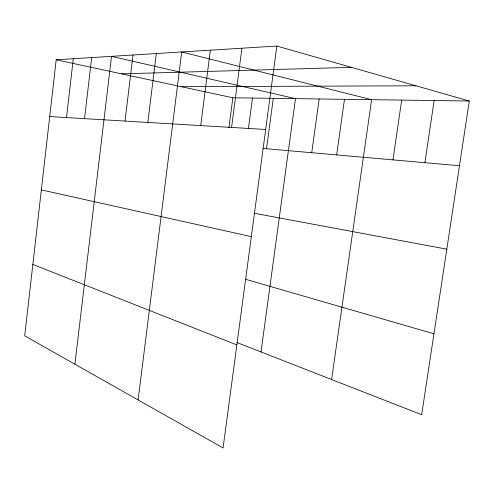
<?xml version="1.0" encoding="UTF-8"?>
<svg xmlns="http://www.w3.org/2000/svg" width="494" height="494" viewBox="0 0 494 494"><rect width="100%" height="100%" fill="white"/><g stroke="black" fill="none" stroke-linecap="round" stroke-linejoin="round"><path stroke-width="0.74" d="M276.838 46.041L56.193 59.78L24.7 335.834L223.072 447.959L276.838 46.041L469.3 101.023L421.672 414.725L236.91 342.527M66.492 117.572L73.297 58.718M84.53 118.646L91.693 57.57M74.89 364.202L111.533 56.335L295.492 98.646L261.017 351.95M125.019 121.073L133.01 55.001M147.842 122.438L156.32 53.543M138.11 399.936L181.712 51.963L371.611 99.689L331.598 379.528M200.718 125.6L210.358 50.178M228.957 127.625L232.853 97.787L469.3 101.023M231.563 127.44L241.912 48.214M248.426 128.601L252.465 98.053M266.544 148.743L273.299 98.343M311.739 152.72L319.167 98.967M336.667 154.918L344.479 99.319M392.965 159.877L401.678 100.097M424.902 162.693L434.14 100.541M121.61 73.853L351.444 67.351M181.255 86.685L415.979 85.789M49.715 116.565L265.673 129.484M262.74 148.404L459.476 165.737M254.07 213.217L446.804 249.167M56.193 59.78L232.853 97.787M41.348 189.9L251.341 236.651M245.246 279.196L433.954 333.814M32.845 264.444L236.854 344.911"/></g></svg>
